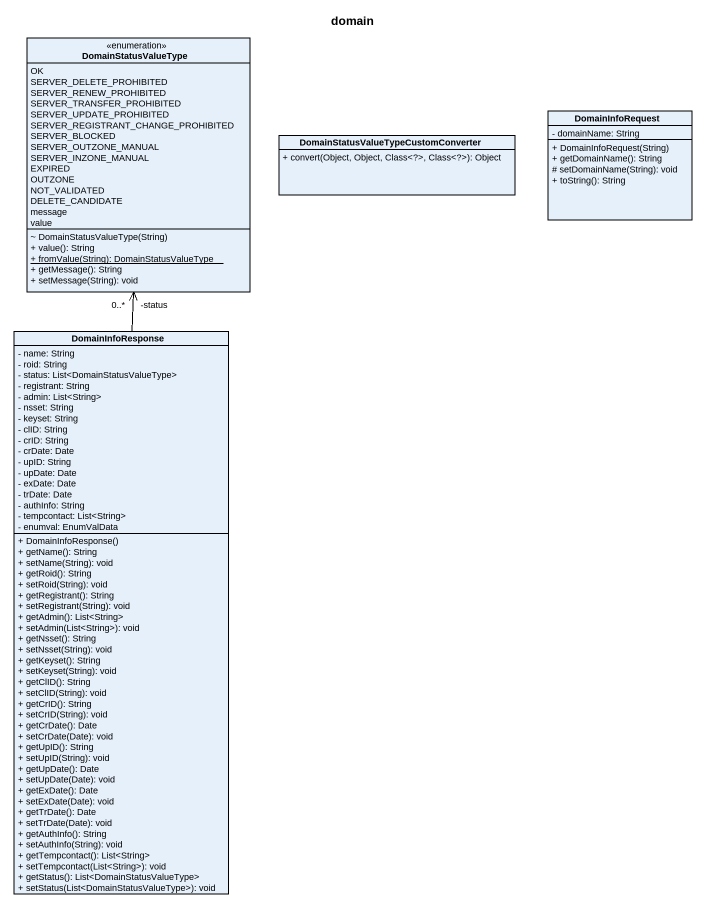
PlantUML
@startuml
title domain
hide circle
hide empty members
skinparam classAttributeIconSize 0
enum DomainStatusValueType {
  OK
  SERVER_DELETE_PROHIBITED
  SERVER_RENEW_PROHIBITED
  SERVER_TRANSFER_PROHIBITED
  SERVER_UPDATE_PROHIBITED
  SERVER_REGISTRANT_CHANGE_PROHIBITED
  SERVER_BLOCKED
  SERVER_OUTZONE_MANUAL
  SERVER_INZONE_MANUAL
  EXPIRED
  OUTZONE
  NOT_VALIDATED
  DELETE_CANDIDATE
  message
  value
  ~ DomainStatusValueType(String)
  + value(): String
  {static} + fromValue(String): DomainStatusValueType
  + getMessage(): String
  + setMessage(String): void
}
class "DomainStatusValueTypeCustomConverter" as DomainStatusValueTypeCustomC {
  + convert(Object, Object, Class<?>, Class<?>): Object
}
class DomainInfoRequest {
  - domainName: String
  + DomainInfoRequest(String)
  + getDomainName(): String
  # setDomainName(String): void
  + toString(): String
}
class DomainInfoResponse {
  - name: String
  - roid: String
  - status: List<DomainStatusValueType>
  - registrant: String
  - admin: List<String>
  - nsset: String
  - keyset: String
  - clID: String
  - crID: String
  - crDate: Date
  - upID: String
  - upDate: Date
  - exDate: Date
  - trDate: Date
  - authInfo: String
  - tempcontact: List<String>
  - enumval: EnumValData
  + DomainInfoResponse()
  + getName(): String
  + setName(String): void
  + getRoid(): String
  + setRoid(String): void
  + getRegistrant(): String
  + setRegistrant(String): void
  + getAdmin(): List<String>
  + setAdmin(List<String>): void
  + getNsset(): String
  + setNsset(String): void
  + getKeyset(): String
  + setKeyset(String): void
  + getClID(): String
  + setClID(String): void
  + getCrID(): String
  + setCrID(String): void
  + getCrDate(): Date
  + setCrDate(Date): void
  + getUpID(): String
  + setUpID(String): void
  + getUpDate(): Date
  + setUpDate(Date): void
  + getExDate(): Date
  + setExDate(Date): void
  + getTrDate(): Date
  + setTrDate(Date): void
  + getAuthInfo(): String
  + setAuthInfo(String): void
  + getTempcontact(): List<String>
  + setTempcontact(List<String>): void
  + getStatus(): List<DomainStatusValueType>
  + setStatus(List<DomainStatusValueType>): void
}
DomainInfoResponse -up-> "-status\n0..*" DomainStatusValueType
@enduml
